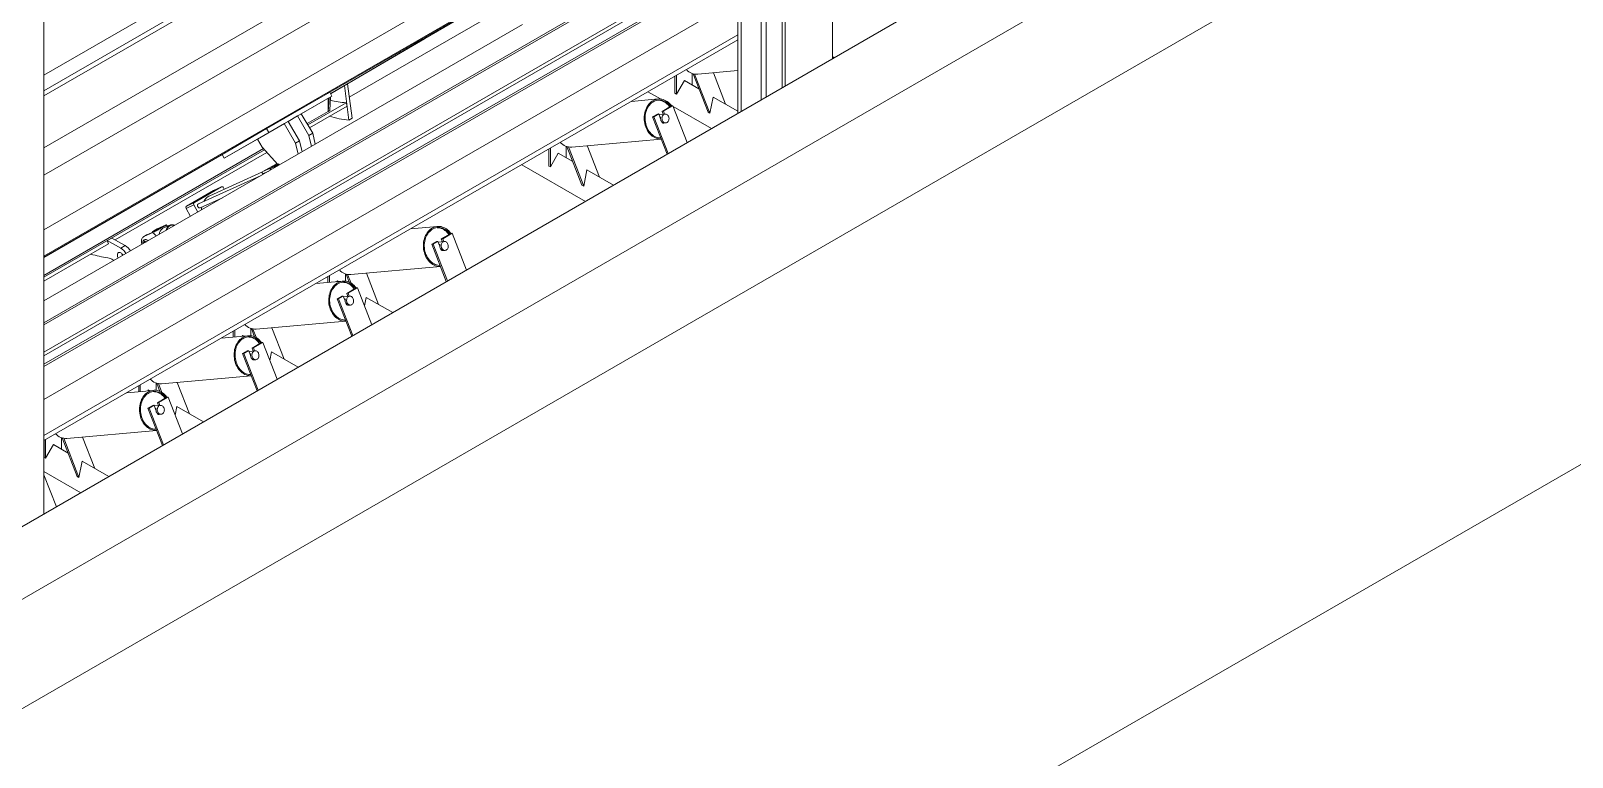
# Model space of a CAD drawing. Header units: millimetres. Extents: x 26816 to 90584, y 11074 to 56542.
# Drawn here: x 71822 to 75277, y 23793 to 25421 of the extents above; entities that cross this region are included whole.
import ezdxf

# ---------------------------------------------------------------- set-up
doc = ezdxf.new("R2010")
doc.units = ezdxf.units.MM
doc.layers.add('MAU_TÍM', color=4, linetype='Continuous', lineweight=25)
doc.layers.add('MAU_XAM', color=8, linetype='Continuous')
doc.layers.add('MAU_XANH', color=5, linetype='Continuous')

msp = doc.modelspace()

# ---------------------------------------------------------------- linework, layer by layer
at = {"layer": 'MAU_TÍM', "linetype": 'Continuous', "lineweight": 0}
for p, q in [((71850.9, 24595.2), (73406.5, 25493.3)), ((72535.5, 25272.6), (72886.8, 25475.4)), ((71850.9, 24514), (73406.5, 25412)), ((71850.9, 24502.9), (73406.5, 25400.9)), ((73618.7, 25363.4), (73622.7, 25361.1)), ((73316.8, 25324), (73406.5, 25332.1)), ((73265.5, 25281.5), (73265.5, 25319.5)), ((73269, 25279.5), (73269, 25321.5)), ((73286.7, 25310.1), (73269, 25279.5)), ((73286.7, 25310.1), (73319.2, 25291.3)), ((73304.4, 25299.9), (73304.4, 25325.7)), ((73306.1, 25325.1), (73339.6, 25238.7)), ((73309.6, 25324.3), (73343.7, 25236.4)), ((73351.8, 25327.2), (73379.1, 25256.8)), ((73228.1, 25268.5), (73167.8, 25263.1)), ((73205, 25284.5), (73232.8, 25268.5)), ((73205, 25284.5), (73232.8, 25268.5)), ((73265.5, 25281.5), (73269, 25279.5)), ((73343.7, 25236.4), (73351.2, 25272.9)), ((73351.2, 25272.9), (73406.5, 25240.9)), ((73215.5, 25228.5), (73226.1, 25234.7)), ((73215.5, 25228.5), (73218.5, 25228.8)), ((73215.5, 25228.5), (73248, 25144.8)), ((73218.5, 25228.8), (73229.1, 25234.9)), ((73218.5, 25228.8), (73250.6, 25146.3)), ((73226.1, 25234.7), (73229.1, 25234.9)), ((73229.1, 25234.9), (73233.4, 25223.9)), ((73243.4, 25234.7), (73229.7, 25233.5)), ((73231.8, 25227.9), (73233.8, 25228.1)), ((73236.7, 25240.8), (73257.9, 25253)), ((73236.7, 25240.8), (73239.7, 25241.1)), ((73239.2, 25234.3), (73236.7, 25240.8)), ((73239.7, 25241.1), (73260.9, 25253.3)), ((73242.2, 25234.6), (73239.7, 25241.1)), ((73256.8, 25254.6), (73259.3, 25253.2)), ((73256.8, 25254.6), (73259.3, 25253.2)), ((73257.9, 25253), (73260.9, 25253.3)), ((73260.9, 25253.3), (73293, 25170.7)), ((73261.5, 25251.9), (73347.5, 25202.2)), ((73261.5, 25251.9), (73347.5, 25202.2)), ((73343.7, 25236.4), (73339.6, 25238.7)), ((73235.9, 25217.4), (73236.8, 25215.2)), ((73238.8, 25215.1), (73237.3, 25215)), ((73240.6, 25214.4), (73245.2, 25214.8)), ((72982.6, 25118.2), (72982.6, 25156.2)), ((72986.2, 25116.2), (72986.2, 25158.2)), ((73021.5, 25136.6), (73021.5, 25162.4)), ((73023.3, 25161.9), (73056.8, 25075.4)), ((73026.7, 25161), (73060.9, 25073.1)), ((73034, 25160.8), (73234.8, 25178.7)), ((73068.9, 25163.9), (73096.2, 25093.5)), ((72922.1, 25121.2), (73064.7, 25039)), ((72922.1, 25121.2), (73064.7, 25039)), ((73003.8, 25146.8), (72986.2, 25116.2)), ((73003.8, 25146.8), (73036.4, 25128)), ((72982.6, 25118.2), (72986.2, 25116.2)), ((73060.9, 25073.1), (73068.3, 25109.6)), ((73068.3, 25109.6), (73127.7, 25075.3)), ((73060.9, 25073.1), (73056.8, 25075.4)), ((72733.1, 24982.7), (72672.8, 24977.3)), ((72720.5, 24942.8), (72731.1, 24948.9)), ((72723.5, 24943.1), (72734.2, 24949.2)), ((72731.1, 24948.9), (72734.2, 24949.2)), ((72734.2, 24949.2), (72738.4, 24938.2)), ((72748.5, 24949), (72734.7, 24947.7)), ((72741.7, 24955), (72762.9, 24967.3)), ((72741.7, 24955), (72744.8, 24955.3)), ((72744.2, 24948.6), (72741.7, 24955)), ((72744.8, 24955.3), (72766, 24967.6)), ((72747.3, 24948.8), (72744.8, 24955.3)), ((72762.9, 24967.3), (72766, 24967.6)), ((72766, 24967.6), (72798, 24885)), ((72720.5, 24942.8), (72723.5, 24943.1)), ((72720.5, 24942.8), (72753, 24859)), ((72723.5, 24943.1), (72755.6, 24860.5)), ((72736.9, 24942.2), (72738.8, 24942.4)), ((72741, 24931.6), (72741.8, 24929.5)), ((72743.9, 24929.4), (72742.3, 24929.2)), ((72745.6, 24928.6), (72750.2, 24929)), ((72539, 24875), (72739.8, 24893)), ((72573.9, 24878.1), (72601.3, 24807.7)), ((72521, 24860.3), (72460.7, 24854.9)), ((72521, 24860.3), (72460.7, 24854.9)), ((72487.7, 24857.3), (72487.7, 24870.4)), ((72491.2, 24857.6), (72491.2, 24872.5)), ((72508.9, 24861.1), (72507.7, 24859.1)), ((72508.9, 24861.1), (72511.7, 24859.4)), ((72526.6, 24860.2), (72526.6, 24876.7)), ((72528.3, 24876.1), (72535.4, 24857.8)), ((72529.6, 24832.6), (72550.8, 24844.8)), ((72531.8, 24875.3), (72539.4, 24855.7)), ((72532.6, 24832.9), (72553.8, 24845.1)), ((72550.8, 24844.8), (72553.8, 24845.1)), ((72553.8, 24845.1), (72585.9, 24762.5)), ((72508.4, 24820.3), (72519, 24826.5)), ((72508.4, 24820.3), (72511.4, 24820.6)), ((72508.4, 24820.3), (72540.9, 24736.6)), ((72511.4, 24820.6), (72522, 24826.7)), ((72511.4, 24820.6), (72543.4, 24738)), ((72519, 24826.5), (72522, 24826.7)), ((72522, 24826.7), (72526.3, 24815.7)), ((72536.3, 24826.5), (72522.6, 24825.3)), ((72536.3, 24826.5), (72522.6, 24825.3)), ((72524.7, 24819.7), (72526.7, 24819.9)), ((72528.8, 24809.2), (72529.7, 24807)), ((72529.6, 24832.6), (72532.6, 24832.9)), ((72532.1, 24826.1), (72529.6, 24832.6)), ((72535.1, 24826.4), (72532.6, 24832.9)), ((72569.5, 24804.8), (72573.4, 24823.8)), ((72573.4, 24823.8), (72632.7, 24789.6)), ((72531.7, 24806.9), (72530.2, 24806.8)), ((72533.5, 24806.2), (72538.1, 24806.6)), ((72533.5, 24806.2), (72538.1, 24806.6)), ((72275.5, 24734.8), (72275.5, 24748)), ((72279.1, 24735.1), (72279.1, 24750)), ((72314.4, 24737.7), (72314.4, 24754.2)), ((72316.2, 24753.7), (72323.3, 24735.3)), ((72319.6, 24752.8), (72327.2, 24733.3)), ((72326.9, 24752.5), (72527.7, 24770.5)), ((72326.9, 24752.5), (72527.7, 24770.5)), ((72361.8, 24755.7), (72389.1, 24685.3)), ((72308.8, 24737.8), (72248.6, 24732.4)), ((72308.8, 24737.8), (72248.6, 24732.4)), ((72296.7, 24738.6), (72295.6, 24736.6)), ((72296.7, 24738.6), (72299.6, 24737)), ((72317.4, 24710.1), (72338.6, 24722.4)), ((72317.4, 24710.1), (72320.5, 24710.4)), ((72319.9, 24703.7), (72317.4, 24710.1)), ((72320.5, 24710.4), (72341.7, 24722.6)), ((72323, 24703.9), (72320.5, 24710.4)), ((72338.6, 24722.4), (72341.7, 24722.6)), ((72341.7, 24722.6), (72373.7, 24640.1)), ((72296.2, 24697.9), (72306.8, 24704)), ((72296.2, 24697.9), (72299.3, 24698.1)), ((72296.2, 24697.9), (72328.7, 24614.1)), ((72299.3, 24698.1), (72309.9, 24704.3)), ((72299.3, 24698.1), (72331.3, 24615.6)), ((72306.8, 24704), (72309.9, 24704.3)), ((72309.9, 24704.3), (72314.2, 24693.3)), ((72324.2, 24704), (72310.5, 24702.8)), ((72324.2, 24704), (72310.5, 24702.8)), ((72312.6, 24697.3), (72314.5, 24697.4)), ((72316.7, 24686.7), (72317.5, 24684.6)), ((72319.6, 24684.4), (72318.1, 24684.3)), ((72321.4, 24683.7), (72326, 24684.1)), ((72321.4, 24683.7), (72326, 24684.1)), ((72357.3, 24682.3), (72361.2, 24701.4)), ((72361.2, 24701.4), (72420.6, 24667.1)), ((72114.8, 24630.1), (72315.6, 24648)), ((72114.8, 24630.1), (72315.6, 24648)), ((72096.7, 24615.3), (72036.4, 24609.9)), ((72063.4, 24612.4), (72063.4, 24625.5)), ((72066.9, 24612.7), (72066.9, 24627.6)), ((72084.6, 24616.2), (72083.5, 24614.2)), ((72084.6, 24616.2), (72087.5, 24614.5)), ((72102.3, 24615.3), (72102.3, 24631.8)), ((72104, 24631.2), (72111.1, 24612.9)), ((72107.5, 24630.4), (72115.1, 24610.8)), ((72149.7, 24633.2), (72177, 24562.8)), ((72084.1, 24575.4), (72094.7, 24581.5)), ((72084.1, 24575.4), (72087.1, 24575.7)), ((72084.1, 24575.4), (72116.6, 24491.6)), ((72087.1, 24575.7), (72097.8, 24581.8)), ((72087.1, 24575.7), (72119.2, 24493.1)), ((72094.7, 24581.5), (72097.8, 24581.8)), ((72097.8, 24581.8), (72102, 24570.8)), ((72112.1, 24581.6), (72098.3, 24580.3)), ((72100.5, 24574.8), (72102.4, 24575)), ((72105.3, 24587.7), (72126.5, 24599.9)), ((72105.3, 24587.7), (72108.4, 24587.9)), ((72107.8, 24581.2), (72105.3, 24587.7)), ((72108.4, 24587.9), (72129.6, 24600.2)), ((72110.9, 24581.5), (72108.4, 24587.9)), ((72126.5, 24599.9), (72129.6, 24600.2)), ((72129.6, 24600.2), (72161.6, 24517.6)), ((72145.2, 24559.9), (72149.1, 24578.9)), ((72149.1, 24578.9), (72208.4, 24544.7)), ((72104.6, 24564.2), (72105.4, 24562.1)), ((72107.5, 24562), (72105.9, 24561.8)), ((72109.3, 24561.2), (72113.8, 24561.7)), ((71851.3, 24465.1), (71851.3, 24503.1)), ((71854.8, 24463.1), (71854.8, 24505.1)), ((71890.2, 24483.5), (71890.2, 24509.3)), ((71891.9, 24508.7), (71925.4, 24422.3)), ((71895.4, 24507.9), (71929.5, 24419.9)), ((71902.6, 24507.6), (72103.4, 24525.6)), ((71937.5, 24510.7), (71964.9, 24440.4)), ((71851.3, 24465.1), (71854.8, 24463.1)), ((71872.5, 24493.7), (71854.8, 24463.1)), ((71872.5, 24493.7), (71905, 24474.9)), ((71850.9, 24433.4), (71933.3, 24385.8)), ((71850.9, 24433.4), (71933.3, 24385.8)), ((71929.5, 24419.9), (71937, 24456.5)), ((71937, 24456.5), (71996.3, 24422.2)), ((71850.9, 24426.1), (71878.8, 24354.3)), ((71929.5, 24419.9), (71925.4, 24422.3))]:
    msp.add_line(p, q, dxfattribs=at)
at = {"layer": 'MAU_TÍM', "linetype": 'Continuous', "lineweight": 0, "flags": 128}
for points in [[(73258, 25253), (73255.8, 25255.8), (73253.4, 25258.4), (73250.8, 25260.8), (73248, 25262.9), (73245.2, 25264.7), (73242.2, 25266.1), (73239.1, 25267.3), (73236, 25268), (73232.9, 25268.5), (73229.8, 25268.6), (73226.6, 25268.3), (73223.5, 25267.7), (73220.5, 25266.7), (73217.6, 25265.4), (73214.8, 25263.8), (73212.1, 25261.9), (73209.6, 25259.6), (73207.2, 25257.1), (73205.1, 25254.3), (73203.1, 25251.3), (73201.4, 25248.1), (73199.9, 25244.6), (73198.7, 25241), (73197.8, 25237.3), (73197.1, 25233.5), (73196.6, 25229.6), (73196.5, 25225.6), (73196.6, 25221.6), (73197.1, 25217.7), (73197.7, 25213.7), (73198.7, 25209.9), (73199.9, 25206.2), (73201.4, 25202.6), (73203.1, 25199.2), (73205, 25195.9), (73207.2, 25192.9), (73209.5, 25190.1), (73212, 25187.6), (73214.7, 25185.4), (73217.5, 25183.5), (73220.5, 25181.8), (73223.5, 25180.5), (73226.6, 25179.6), (73229.7, 25179), (73232.8, 25178.7), (73234.8, 25178.7)], [(73256.1, 25252), (73255.4, 25253), (73253.1, 25255.6), (73250.6, 25258), (73248, 25260.1), (73245.2, 25262), (73242.3, 25263.5), (73239.4, 25264.6), (73236.4, 25265.5), (73233.3, 25265.9), (73230.3, 25266.1), (73227.2, 25265.9), (73224.2, 25265.3), (73221.3, 25264.4), (73218.4, 25263.1), (73215.7, 25261.5), (73213.1, 25259.6), (73210.7, 25257.5), (73208.4, 25255), (73206.3, 25252.3), (73204.5, 25249.3), (73202.8, 25246.1), (73201.5, 25242.7), (73200.3, 25239.2), (73199.5, 25235.6), (73198.9, 25231.8), (73198.5, 25228), (73198.5, 25224.1), (73198.7, 25220.3), (73199.2, 25216.4), (73200, 25212.7), (73201.1, 25209), (73202.4, 25205.4), (73203.9, 25202), (73205.7, 25198.8), (73207.7, 25195.8), (73209.9, 25193), (73212.3, 25190.4), (73214.9, 25188.2), (73217.6, 25186.2), (73220.4, 25184.5), (73223.3, 25183.2), (73226.3, 25182.2), (73229.3, 25181.5), (73232.4, 25181.2), (73233.8, 25181.2)], [(73253.7, 25250.6), (73252.2, 25252.6), (73250, 25255.3), (73247.5, 25257.7), (73244.9, 25259.8), (73242.1, 25261.6), (73239.3, 25263.1), (73236.3, 25264.3), (73233.3, 25265.1), (73230.3, 25265.6), (73227.4, 25265.7)], [(73238.8, 25215.1), (73237.4, 25216), (73236.1, 25217.2), (73235, 25218.7), (73234.2, 25220.4), (73233.6, 25222.3), (73233.4, 25224.2), (73233.4, 25226.2), (73233.8, 25228.1)], [(73247.9, 25215.6), (73249.1, 25216.6), (73250.2, 25217.8), (73251.1, 25219.3), (73251.8, 25221), (73252.1, 25222.8), (73252.2, 25224.7), (73252, 25226.6), (73251.6, 25228.4), (73250.8, 25230.1), (73249.9, 25231.6), (73248.7, 25232.8), (73247.4, 25233.8), (73245.9, 25234.4), (73244.4, 25234.7), (73242.9, 25234.6), (73241.5, 25234.2), (73240.1, 25233.4), (73238.9, 25232.3), (73237.9, 25231), (73237.2, 25229.4), (73236.7, 25227.6), (73236.4, 25225.8), (73236.5, 25223.9), (73236.8, 25222), (73237.4, 25220.2), (73238.3, 25218.6), (73239.4, 25217.2), (73240.6, 25216.1), (73242, 25215.3), (73243.5, 25214.9), (73245, 25214.8), (73246.5, 25215), (73247.9, 25215.6)], [(72763, 24967.3), (72760.9, 24970), (72758.4, 24972.7), (72755.8, 24975.1), (72753.1, 24977.2), (72750.2, 24978.9), (72747.2, 24980.4), (72744.2, 24981.5), (72741.1, 24982.3), (72737.9, 24982.7), (72734.8, 24982.8), (72731.6, 24982.6), (72728.6, 24981.9), (72725.5, 24981), (72722.6, 24979.7), (72719.8, 24978.1), (72717.1, 24976.1), (72714.6, 24973.9), (72712.3, 24971.4), (72710.1, 24968.6), (72708.2, 24965.6), (72706.4, 24962.3), (72705, 24958.9), (72703.7, 24955.3), (72702.8, 24951.6), (72702.1, 24947.7), (72701.7, 24943.8), (72701.5, 24939.9), (72701.7, 24935.9), (72702.1, 24931.9), (72702.8, 24928), (72703.7, 24924.2), (72704.9, 24920.4), (72706.4, 24916.9), (72708.1, 24913.4), (72710.1, 24910.2), (72712.2, 24907.2), (72714.5, 24904.4), (72717.1, 24901.9), (72719.7, 24899.6), (72722.6, 24897.7), (72725.5, 24896.1), (72728.5, 24894.8), (72731.6, 24893.8), (72734.7, 24893.2), (72737.9, 24893), (72739.8, 24893)], [(72761.1, 24966.3), (72760.4, 24967.2), (72758.1, 24969.9), (72755.6, 24972.3), (72753, 24974.4), (72750.2, 24976.2), (72747.4, 24977.7), (72744.4, 24978.9), (72741.4, 24979.7), (72738.4, 24980.2), (72735.3, 24980.3), (72732.3, 24980.1), (72729.2, 24979.5), (72726.3, 24978.6), (72723.5, 24977.4), (72720.7, 24975.8), (72718.1, 24973.9), (72715.7, 24971.7), (72713.4, 24969.2), (72711.3, 24966.5), (72709.5, 24963.5), (72707.9, 24960.4), (72706.5, 24957), (72705.4, 24953.5), (72704.5, 24949.8), (72703.9, 24946.1), (72703.6, 24942.2), (72703.5, 24938.4), (72703.8, 24934.5), (72704.3, 24930.7), (72705, 24926.9), (72706.1, 24923.2), (72707.4, 24919.7), (72709, 24916.3), (72710.7, 24913), (72712.7, 24910), (72714.9, 24907.2), (72717.3, 24904.7), (72719.9, 24902.4), (72722.6, 24900.4), (72725.4, 24898.8), (72728.3, 24897.5), (72731.3, 24896.5), (72734.3, 24895.8), (72737.4, 24895.5), (72738.8, 24895.5)], [(72758.7, 24964.9), (72757.3, 24966.9), (72755, 24969.5), (72752.5, 24971.9), (72749.9, 24974), (72747.1, 24975.9), (72744.3, 24977.4), (72741.3, 24978.5), (72738.3, 24979.3), (72735.3, 24979.8), (72732.4, 24980)], [(72752.9, 24929.9), (72754.2, 24930.8), (72755.3, 24932.1), (72756.1, 24933.5), (72756.8, 24935.2), (72757.2, 24937), (72757.3, 24938.9), (72757.1, 24940.8), (72756.6, 24942.6), (72755.8, 24944.3), (72754.9, 24945.8), (72753.7, 24947.1), (72752.4, 24948), (72750.9, 24948.7), (72749.4, 24949), (72748, 24948.9), (72746.5, 24948.5), (72745.2, 24947.7), (72744, 24946.6), (72743, 24945.2), (72742.2, 24943.6), (72741.7, 24941.9), (72741.5, 24940), (72741.5, 24938.1), (72741.8, 24936.3), (72742.5, 24934.5), (72743.3, 24932.9), (72744.4, 24931.5), (72745.6, 24930.4), (72747, 24929.6), (72748.5, 24929.1), (72750, 24929), (72751.5, 24929.3), (72752.9, 24929.9)], [(72743.9, 24929.4), (72742.4, 24930.2), (72741.1, 24931.4), (72740.1, 24932.9), (72739.2, 24934.6), (72738.7, 24936.5), (72738.4, 24938.5), (72738.5, 24940.5), (72738.8, 24942.4)], [(72550.9, 24844.8), (72548.7, 24847.6), (72546.3, 24850.2), (72543.7, 24852.6), (72540.9, 24854.7), (72538.1, 24856.5), (72535.1, 24857.9), (72532, 24859.1), (72528.9, 24859.8), (72525.8, 24860.3), (72522.6, 24860.4), (72519.5, 24860.1), (72516.4, 24859.5), (72513.4, 24858.5), (72510.5, 24857.2), (72507.7, 24855.6), (72505, 24853.7), (72502.5, 24851.4), (72500.1, 24848.9), (72498, 24846.1), (72496, 24843.1), (72494.3, 24839.9), (72492.8, 24836.4), (72491.6, 24832.8), (72490.7, 24829.1), (72490, 24825.3), (72489.5, 24821.3), (72489.4, 24817.4), (72489.5, 24813.4), (72489.9, 24809.5), (72490.6, 24805.5), (72491.6, 24801.7), (72492.8, 24798), (72494.3, 24794.4), (72496, 24791), (72497.9, 24787.7), (72500.1, 24784.7), (72502.4, 24781.9), (72504.9, 24779.4), (72507.6, 24777.2), (72510.4, 24775.3), (72513.3, 24773.6), (72516.4, 24772.3), (72519.4, 24771.4), (72522.6, 24770.8), (72525.7, 24770.5), (72527.7, 24770.5)], [(72550.9, 24844.8), (72548.7, 24847.6), (72546.3, 24850.2), (72543.7, 24852.6), (72540.9, 24854.7), (72538.1, 24856.5), (72535.1, 24857.9), (72532, 24859.1), (72528.9, 24859.8), (72525.8, 24860.3), (72522.6, 24860.4), (72519.5, 24860.1), (72516.4, 24859.5), (72513.4, 24858.5), (72510.5, 24857.2), (72507.7, 24855.6), (72505, 24853.7), (72502.5, 24851.4), (72500.1, 24848.9), (72498, 24846.1), (72496, 24843.1), (72494.3, 24839.9), (72492.8, 24836.4), (72491.6, 24832.8), (72490.7, 24829.1), (72490, 24825.3), (72489.5, 24821.3), (72489.4, 24817.4), (72489.5, 24813.4), (72489.9, 24809.5), (72490.6, 24805.5), (72491.6, 24801.7), (72492.8, 24798), (72494.3, 24794.4), (72496, 24791), (72497.9, 24787.7), (72500.1, 24784.7), (72502.4, 24781.9), (72504.9, 24779.4), (72507.6, 24777.2), (72510.4, 24775.3), (72513.3, 24773.6), (72516.4, 24772.3), (72519.4, 24771.4), (72522.6, 24770.8), (72525.7, 24770.5), (72527.7, 24770.5)], [(72549, 24843.8), (72548.3, 24844.8), (72546, 24847.4), (72543.5, 24849.8), (72540.9, 24851.9), (72538.1, 24853.8), (72535.2, 24855.3), (72532.3, 24856.4), (72529.3, 24857.3), (72526.2, 24857.7), (72523.2, 24857.9), (72520.1, 24857.7), (72517.1, 24857.1), (72514.2, 24856.2), (72511.3, 24854.9), (72508.6, 24853.3), (72506, 24851.4), (72503.5, 24849.3), (72501.3, 24846.8), (72499.2, 24844), (72497.4, 24841.1), (72495.7, 24837.9), (72494.3, 24834.5), (72493.2, 24831), (72492.4, 24827.4), (72491.8, 24823.6), (72491.4, 24819.8), (72491.4, 24815.9), (72491.6, 24812.1), (72492.1, 24808.2), (72492.9, 24804.5), (72494, 24800.8), (72495.3, 24797.2), (72496.8, 24793.8), (72498.6, 24790.6), (72500.6, 24787.5), (72502.8, 24784.8), (72505.2, 24782.2), (72507.8, 24780), (72510.4, 24778), (72513.3, 24776.3), (72516.2, 24775), (72519.2, 24774), (72522.2, 24773.3), (72525.3, 24773), (72526.7, 24773)], [(72549, 24843.8), (72548.3, 24844.8), (72546, 24847.4), (72543.5, 24849.8), (72540.9, 24851.9), (72538.1, 24853.8), (72535.2, 24855.3), (72532.3, 24856.4), (72529.3, 24857.3), (72526.2, 24857.7), (72523.2, 24857.9), (72520.1, 24857.7), (72517.1, 24857.1), (72514.2, 24856.2), (72511.3, 24854.9), (72508.6, 24853.3), (72506, 24851.4), (72503.5, 24849.3), (72501.3, 24846.8), (72499.2, 24844), (72497.4, 24841.1), (72495.7, 24837.9), (72494.3, 24834.5), (72493.2, 24831), (72492.4, 24827.4), (72491.8, 24823.6), (72491.4, 24819.8), (72491.4, 24815.9), (72491.6, 24812.1), (72492.1, 24808.2), (72492.9, 24804.5), (72494, 24800.8), (72495.3, 24797.2), (72496.8, 24793.8), (72498.6, 24790.6), (72500.6, 24787.5), (72502.8, 24784.8), (72505.2, 24782.2), (72507.8, 24780), (72510.4, 24778), (72513.3, 24776.3), (72516.2, 24775), (72519.2, 24774), (72522.2, 24773.3), (72525.3, 24773), (72526.7, 24773)], [(72546.6, 24842.4), (72545.1, 24844.4), (72542.8, 24847.1), (72540.4, 24849.5), (72537.8, 24851.6), (72535, 24853.4), (72532.1, 24854.9), (72529.2, 24856.1), (72526.2, 24856.9), (72523.2, 24857.4), (72520.3, 24857.5)], [(72546.6, 24842.4), (72545.1, 24844.4), (72542.8, 24847.1), (72540.4, 24849.5), (72537.8, 24851.6), (72535, 24853.4), (72532.1, 24854.9), (72529.2, 24856.1), (72526.2, 24856.9), (72523.2, 24857.4), (72520.3, 24857.5)], [(72531.7, 24806.9), (72530.3, 24807.8), (72529, 24809), (72527.9, 24810.5), (72527.1, 24812.2), (72526.5, 24814.1), (72526.3, 24816), (72526.3, 24818), (72526.7, 24819.9)], [(72531.7, 24806.9), (72530.3, 24807.8), (72529, 24809), (72527.9, 24810.5), (72527.1, 24812.2), (72526.5, 24814.1), (72526.3, 24816), (72526.3, 24818), (72526.7, 24819.9)], [(72540.8, 24807.4), (72542, 24808.4), (72543.1, 24809.6), (72544, 24811.1), (72544.7, 24812.8), (72545, 24814.6), (72545.1, 24816.5), (72544.9, 24818.4), (72544.4, 24820.2), (72543.7, 24821.9), (72542.7, 24823.4), (72541.6, 24824.6), (72540.2, 24825.6), (72538.8, 24826.2), (72537.3, 24826.5), (72535.8, 24826.4), (72534.4, 24826), (72533, 24825.2), (72531.8, 24824.1), (72530.8, 24822.8), (72530.1, 24821.2), (72529.6, 24819.4), (72529.3, 24817.6), (72529.4, 24815.7), (72529.7, 24813.8), (72530.3, 24812), (72531.2, 24810.4), (72532.3, 24809), (72533.5, 24807.9), (72534.9, 24807.1), (72536.4, 24806.7), (72537.9, 24806.6), (72539.4, 24806.8), (72540.8, 24807.4)], [(72540.8, 24807.4), (72542, 24808.4), (72543.1, 24809.6), (72544, 24811.1), (72544.7, 24812.8), (72545, 24814.6), (72545.1, 24816.5), (72544.9, 24818.4), (72544.4, 24820.2), (72543.7, 24821.9), (72542.7, 24823.4), (72541.6, 24824.6), (72540.2, 24825.6), (72538.8, 24826.2), (72537.3, 24826.5), (72535.8, 24826.4), (72534.4, 24826), (72533, 24825.2), (72531.8, 24824.1), (72530.8, 24822.8), (72530.1, 24821.2), (72529.6, 24819.4), (72529.3, 24817.6), (72529.4, 24815.7), (72529.7, 24813.8), (72530.3, 24812), (72531.2, 24810.4), (72532.3, 24809), (72533.5, 24807.9), (72534.9, 24807.1), (72536.4, 24806.7), (72537.9, 24806.6), (72539.4, 24806.8), (72540.8, 24807.4)], [(72338.7, 24722.4), (72336.6, 24725.1), (72334.2, 24727.8), (72331.6, 24730.1), (72328.8, 24732.2), (72325.9, 24734), (72323, 24735.5), (72319.9, 24736.6), (72316.8, 24737.4), (72313.7, 24737.8), (72310.5, 24737.9), (72307.4, 24737.6), (72304.3, 24737), (72301.3, 24736.1), (72298.4, 24734.8), (72295.5, 24733.1), (72292.9, 24731.2), (72290.3, 24729), (72288, 24726.4), (72285.8, 24723.7), (72283.9, 24720.6), (72282.2, 24717.4), (72280.7, 24714), (72279.5, 24710.4), (72278.5, 24706.6), (72277.8, 24702.8), (72277.4, 24698.9), (72277.3, 24694.9), (72277.4, 24691), (72277.8, 24687), (72278.5, 24683.1), (72279.5, 24679.2), (72280.7, 24675.5), (72282.1, 24671.9), (72283.9, 24668.5), (72285.8, 24665.3), (72287.9, 24662.3), (72290.3, 24659.5), (72292.8, 24657), (72295.5, 24654.7), (72298.3, 24652.8), (72301.2, 24651.2), (72304.2, 24649.9), (72307.3, 24648.9), (72310.4, 24648.3), (72313.6, 24648.1), (72315.5, 24648.1)], [(72338.7, 24722.4), (72336.6, 24725.1), (72334.2, 24727.8), (72331.6, 24730.1), (72328.8, 24732.2), (72325.9, 24734), (72323, 24735.5), (72319.9, 24736.6), (72316.8, 24737.4), (72313.7, 24737.8), (72310.5, 24737.9), (72307.4, 24737.6), (72304.3, 24737), (72301.3, 24736.1), (72298.4, 24734.8), (72295.5, 24733.1), (72292.9, 24731.2), (72290.3, 24729), (72288, 24726.4), (72285.8, 24723.7), (72283.9, 24720.6), (72282.2, 24717.4), (72280.7, 24714), (72279.5, 24710.4), (72278.5, 24706.6), (72277.8, 24702.8), (72277.4, 24698.9), (72277.3, 24694.9), (72277.4, 24691), (72277.8, 24687), (72278.5, 24683.1), (72279.5, 24679.2), (72280.7, 24675.5), (72282.1, 24671.9), (72283.9, 24668.5), (72285.8, 24665.3), (72287.9, 24662.3), (72290.3, 24659.5), (72292.8, 24657), (72295.5, 24654.7), (72298.3, 24652.8), (72301.2, 24651.2), (72304.2, 24649.9), (72307.3, 24648.9), (72310.4, 24648.3), (72313.6, 24648.1), (72315.5, 24648.1)], [(72336.9, 24721.3), (72336.1, 24722.3), (72333.8, 24725), (72331.4, 24727.4), (72328.7, 24729.5), (72326, 24731.3), (72323.1, 24732.8), (72320.1, 24734), (72317.1, 24734.8), (72314.1, 24735.3), (72311, 24735.4), (72308, 24735.2), (72305, 24734.6), (72302, 24733.7), (72299.2, 24732.5), (72296.5, 24730.9), (72293.9, 24729), (72291.4, 24726.8), (72289.2, 24724.3), (72287.1, 24721.6), (72285.2, 24718.6), (72283.6, 24715.4), (72282.2, 24712.1), (72281.1, 24708.5), (72280.2, 24704.9), (72279.6, 24701.1), (72279.3, 24697.3), (72279.3, 24693.5), (72279.5, 24689.6), (72280, 24685.8), (72280.8, 24682), (72281.8, 24678.3), (72283.1, 24674.8), (72284.7, 24671.3), (72286.5, 24668.1), (72288.5, 24665.1), (72290.7, 24662.3), (72293.1, 24659.8), (72295.6, 24657.5), (72298.3, 24655.5), (72301.1, 24653.9), (72304, 24652.5), (72307, 24651.5), (72310.1, 24650.9), (72313.1, 24650.6), (72314.6, 24650.5)], [(72336.9, 24721.3), (72336.1, 24722.3), (72333.8, 24725), (72331.4, 24727.4), (72328.7, 24729.5), (72326, 24731.3), (72323.1, 24732.8), (72320.1, 24734), (72317.1, 24734.8), (72314.1, 24735.3), (72311, 24735.4), (72308, 24735.2), (72305, 24734.6), (72302, 24733.7), (72299.2, 24732.5), (72296.5, 24730.9), (72293.9, 24729), (72291.4, 24726.8), (72289.2, 24724.3), (72287.1, 24721.6), (72285.2, 24718.6), (72283.6, 24715.4), (72282.2, 24712.1), (72281.1, 24708.5), (72280.2, 24704.9), (72279.6, 24701.1), (72279.3, 24697.3), (72279.3, 24693.5), (72279.5, 24689.6), (72280, 24685.8), (72280.8, 24682), (72281.8, 24678.3), (72283.1, 24674.8), (72284.7, 24671.3), (72286.5, 24668.1), (72288.5, 24665.1), (72290.7, 24662.3), (72293.1, 24659.8), (72295.6, 24657.5), (72298.3, 24655.5), (72301.1, 24653.9), (72304, 24652.5), (72307, 24651.5), (72310.1, 24650.9), (72313.1, 24650.6), (72314.6, 24650.5)], [(72334.5, 24720), (72333, 24722), (72330.7, 24724.6), (72328.2, 24727), (72325.6, 24729.1), (72322.9, 24730.9), (72320, 24732.4), (72317.1, 24733.6), (72314.1, 24734.4), (72311, 24734.9), (72308.2, 24735)], [(72334.5, 24720), (72333, 24722), (72330.7, 24724.6), (72328.2, 24727), (72325.6, 24729.1), (72322.9, 24730.9), (72320, 24732.4), (72317.1, 24733.6), (72314.1, 24734.4), (72311, 24734.9), (72308.2, 24735)], [(72319.6, 24684.4), (72318.2, 24685.3), (72316.9, 24686.5), (72315.8, 24688), (72315, 24689.7), (72314.4, 24691.6), (72314.1, 24693.6), (72314.2, 24695.5), (72314.5, 24697.4)], [(72319.6, 24684.4), (72318.2, 24685.3), (72316.9, 24686.5), (72315.8, 24688), (72315, 24689.7), (72314.4, 24691.6), (72314.1, 24693.6), (72314.2, 24695.5), (72314.5, 24697.4)], [(72328.6, 24685), (72329.9, 24685.9), (72331, 24687.1), (72331.9, 24688.6), (72332.5, 24690.3), (72332.9, 24692.1), (72333, 24694), (72332.8, 24695.9), (72332.3, 24697.7), (72331.6, 24699.4), (72330.6, 24700.9), (72329.4, 24702.2), (72328.1, 24703.1), (72326.7, 24703.8), (72325.2, 24704), (72323.7, 24704), (72322.2, 24703.5), (72320.9, 24702.8), (72319.7, 24701.7), (72318.7, 24700.3), (72317.9, 24698.7), (72317.4, 24697), (72317.2, 24695.1), (72317.2, 24693.2), (72317.6, 24691.3), (72318.2, 24689.6), (72319, 24688), (72320.1, 24686.6), (72321.4, 24685.5), (72322.8, 24684.7), (72324.2, 24684.2), (72325.7, 24684.1), (72327.2, 24684.4), (72328.6, 24685)], [(72328.6, 24685), (72329.9, 24685.9), (72331, 24687.1), (72331.9, 24688.6), (72332.5, 24690.3), (72332.9, 24692.1), (72333, 24694), (72332.8, 24695.9), (72332.3, 24697.7), (72331.6, 24699.4), (72330.6, 24700.9), (72329.4, 24702.2), (72328.1, 24703.1), (72326.7, 24703.8), (72325.2, 24704), (72323.7, 24704), (72322.2, 24703.5), (72320.9, 24702.8), (72319.7, 24701.7), (72318.7, 24700.3), (72317.9, 24698.7), (72317.4, 24697), (72317.2, 24695.1), (72317.2, 24693.2), (72317.6, 24691.3), (72318.2, 24689.6), (72319, 24688), (72320.1, 24686.6), (72321.4, 24685.5), (72322.8, 24684.7), (72324.2, 24684.2), (72325.7, 24684.1), (72327.2, 24684.4), (72328.6, 24685)], [(72126.6, 24599.9), (72124.5, 24602.7), (72122, 24605.3), (72119.4, 24607.7), (72116.7, 24609.8), (72113.8, 24611.6), (72110.8, 24613), (72107.8, 24614.1), (72104.7, 24614.9), (72101.5, 24615.4), (72098.4, 24615.4), (72095.3, 24615.2), (72092.2, 24614.6), (72089.1, 24613.6), (72086.2, 24612.3), (72083.4, 24610.7), (72080.7, 24608.7), (72078.2, 24606.5), (72075.9, 24604), (72073.7, 24601.2), (72071.8, 24598.2), (72070, 24594.9), (72068.6, 24591.5), (72067.3, 24587.9), (72066.4, 24584.2), (72065.7, 24580.3), (72065.3, 24576.4), (72065.1, 24572.5), (72065.3, 24568.5), (72065.7, 24564.5), (72066.4, 24560.6), (72067.3, 24556.8), (72068.5, 24553.1), (72070, 24549.5), (72071.7, 24546), (72073.7, 24542.8), (72075.8, 24539.8), (72078.1, 24537), (72080.7, 24534.5), (72083.3, 24532.3), (72086.2, 24530.3), (72089.1, 24528.7), (72092.1, 24527.4), (72095.2, 24526.5), (72098.3, 24525.9), (72101.5, 24525.6), (72103.4, 24525.6)], [(72124.7, 24598.9), (72124, 24599.8), (72121.7, 24602.5), (72119.2, 24604.9), (72116.6, 24607), (72113.8, 24608.8), (72111, 24610.3), (72108, 24611.5), (72105, 24612.3), (72102, 24612.8), (72098.9, 24612.9), (72095.9, 24612.7), (72092.9, 24612.2), (72089.9, 24611.2), (72087.1, 24610), (72084.3, 24608.4), (72081.7, 24606.5), (72079.3, 24604.3), (72077, 24601.9), (72075, 24599.1), (72073.1, 24596.2), (72071.5, 24593), (72070.1, 24589.6), (72069, 24586.1), (72068.1, 24582.4), (72067.5, 24578.7), (72067.2, 24574.9), (72067.1, 24571), (72067.4, 24567.1), (72067.9, 24563.3), (72068.7, 24559.5), (72069.7, 24555.9), (72071, 24552.3), (72072.6, 24548.9), (72074.3, 24545.7), (72076.3, 24542.6), (72078.5, 24539.8), (72080.9, 24537.3), (72083.5, 24535), (72086.2, 24533.1), (72089, 24531.4), (72091.9, 24530.1), (72094.9, 24529.1), (72097.9, 24528.4), (72101, 24528.1), (72102.4, 24528.1)], [(72122.4, 24597.5), (72120.9, 24599.5), (72118.6, 24602.2), (72116.1, 24604.5), (72113.5, 24606.7), (72110.7, 24608.5), (72107.9, 24610), (72104.9, 24611.1), (72101.9, 24612), (72098.9, 24612.4), (72096, 24612.6)], [(72107.5, 24562), (72106, 24562.8), (72104.7, 24564), (72103.7, 24565.5), (72102.8, 24567.3), (72102.3, 24569.1), (72102, 24571.1), (72102.1, 24573.1), (72102.4, 24575)], [(72116.5, 24562.5), (72117.8, 24563.4), (72118.9, 24564.7), (72119.8, 24566.2), (72120.4, 24567.8), (72120.8, 24569.7), (72120.9, 24571.5), (72120.7, 24573.4), (72120.2, 24575.3), (72119.5, 24576.9), (72118.5, 24578.4), (72117.3, 24579.7), (72116, 24580.7), (72114.5, 24581.3), (72113.1, 24581.6), (72111.6, 24581.5), (72110.1, 24581.1), (72108.8, 24580.3), (72107.6, 24579.2), (72106.6, 24577.8), (72105.8, 24576.3), (72105.3, 24574.5), (72105.1, 24572.6), (72105.1, 24570.7), (72105.5, 24568.9), (72106.1, 24567.1), (72106.9, 24565.5), (72108, 24564.1), (72109.2, 24563), (72110.6, 24562.2), (72112.1, 24561.7), (72113.6, 24561.6), (72115.1, 24561.9), (72116.5, 24562.5)]]:
    msp.add_lwpolyline(points, dxfattribs=at)
at = {"layer": 'MAU_TÍM', "linetype": 'Continuous', "lineweight": 0}
for centre, radius, start, end in [((73314.8, 25356), 32, 222.5406, 273.6223), ((73240.1, 25220.9), 6.59, 239.8211, 274.7066), ((73032, 25192.7), 32, 222.5374, 273.6221), ((72745.1, 24935.2), 6.59, 239.8211, 274.7066), ((72537, 24906.9), 32, 222.5317, 273.6219), ((72533, 24812.7), 6.59, 239.8211, 274.7066), ((72324.9, 24784.5), 32, 222.5292, 273.6218), ((72320.8, 24690.3), 6.59, 239.8211, 274.7066), ((72112.7, 24662), 32, 222.5268, 273.6217), ((72108.7, 24567.8), 6.59, 239.8211, 274.7066), ((71900.6, 24539.6), 32, 222.5243, 273.6216)]:
    msp.add_arc(centre, radius, start, end, dxfattribs=at)
at = {"layer": 'MAU_XAM', "linetype": 'Continuous', "lineweight": 0}
for p, q in [((78692.2, 28287.6), (69146.2, 22776.9)), ((78833.6, 28206), (69287.6, 22695.2)), ((78833.6, 27961), (69287.6, 22450.3)), ((80327.4, 27353.8), (70339.5, 21587.9))]:
    msp.add_line(p, q, dxfattribs=at)
at = {"layer": 'MAU_XANH', "linetype": 'Continuous', "lineweight": 0}
for p, q in [((73618.7, 25358.8), (73618.7, 26665.2)), ((73505.5, 25293.5), (73505.5, 26599.9)), ((73512.6, 25297.5), (73512.6, 26603.9)), ((73159.8, 26077.7), (71850.9, 25322.1)), ((73230.5, 26071.9), (71850.9, 25275.5)), ((73190.2, 26060.1), (71850.9, 25287)), ((73340.1, 25957.2), (71850.9, 25097.5)), ((73234, 25957.2), (71850.9, 25158.8)), ((73340.1, 25834.7), (71850.9, 24975.1)), ((71850.9, 24766.9), (73505.5, 25722.1)), ((71850.9, 24762), (73505.5, 25717.2)), ((71850.9, 24700.7), (73490.3, 25647.1)), ((71850.9, 24338.3), (71850.9, 25644.7)), ((71850.9, 24692.6), (73493.9, 25641)), ((71850.9, 24673.8), (73505.5, 25629)), ((71850.9, 24668.9), (73505.5, 25624.1)), ((73413.6, 25240.4), (73413.6, 25571)), ((73458.5, 25266.3), (73458.5, 25596.9)), ((73469.8, 25272.8), (73469.8, 25603.5)), ((73406.5, 25236.3), (73406.5, 25566.9)), ((72862.6, 25500.2), (72488, 25284)), ((72864.6, 25499), (72486.6, 25280.8)), ((72864.6, 25499), (72700.1, 25404)), ((72704.9, 25404.3), (72866.2, 25498.1)), ((72705.3, 25404.5), (72866.2, 25498.1)), ((71850.9, 24815.8), (72923.6, 25435.1)), ((72700.1, 25404), (72491.6, 25283.6)), ((72493.5, 25280.3), (72700.5, 25401.7)), ((72494.3, 25280.7), (72704, 25403.7)), ((72700.5, 25401.7), (72698.3, 25402.9)), ((72704.9, 25404.3), (72702.8, 25405.5)), ((72534.8, 25221.1), (72524.4, 25298.4)), ((72541.9, 25225.2), (72531.5, 25302.5)), ((72488, 25284), (71850.9, 24916.2)), ((72486.6, 25280.8), (71850.9, 24913.8)), ((72350.2, 25202), (72491.6, 25283.7)), ((72355.2, 25193.4), (72496.6, 25275)), ((72496.6, 25275), (72427.9, 25235.4)), ((72442.4, 25210.4), (72528.2, 25260)), ((72488, 25240.7), (72490.2, 25271.3)), ((72488, 25270), (72488, 25240.7)), ((72491.5, 25242.7), (72493.7, 25273.4)), ((72496.6, 25275), (72491.6, 25283.7)), ((72494.3, 25280.7), (72493.5, 25280.3)), ((72494.2, 25279.2), (72494.3, 25280.7)), ((72528.2, 25260), (72530.6, 25252.7)), ((72398.2, 25218.2), (72419.6, 25230.5)), ((72444.9, 25186.7), (72419.5, 25230.5)), ((72419.6, 25230.5), (72428, 25235.4)), ((72428, 25235.4), (72427.9, 25235.4)), ((72453.4, 25191.6), (72427.9, 25235.4)), ((72488, 25240.7), (72440.7, 25213.4)), ((72446.2, 25203.9), (72530.6, 25252.7)), ((72487.3, 25240.3), (72491.5, 25242.7)), ((72491.5, 25242.7), (72488, 25240.7)), ((72541.9, 25225.2), (72534.8, 25221.1)), ((72250.2, 25144.3), (72350.2, 25202)), ((72255.2, 25135.6), (72355.2, 25193.4)), ((72329.8, 25178.7), (72389.9, 25213.4)), ((72355.2, 25193.4), (72350.2, 25202)), ((72415.2, 25169.5), (72389.8, 25213.3)), ((72389.9, 25213.4), (72398.3, 25218.3)), ((72398.3, 25218.3), (72398.2, 25218.2)), ((72423.7, 25174.4), (72398.2, 25218.2)), ((72453.4, 25191.6), (72444.9, 25186.7)), ((72459.2, 25167), (72453.4, 25191.6)), ((72343.3, 25157.2), (71850.9, 24872.9)), ((71850.9, 24869), (72345.7, 25154.6)), ((72329.8, 25178.7), (72255.2, 25135.6)), ((72329.8, 25178.7), (72340.4, 25160.4)), ((72340.4, 25160.4), (72375.5, 25121.7)), ((72415.2, 25169.5), (72423.7, 25174.4)), ((72421, 25144.9), (72415.2, 25169.5)), ((72429.5, 25149.8), (72423.7, 25174.4)), ((72450.7, 25162.1), (72444.9, 25186.7)), ((72250.2, 25144.2), (71850.9, 24913.7)), ((72250.5, 25143.7), (71850.9, 24913)), ((72010.5, 24952.4), (72350.8, 25148.9)), ((72255.2, 25135.6), (72250.2, 25144.3)), ((72373.5, 25123.9), (72341.8, 25105.6)), ((72374.8, 25122.5), (72359.2, 25113.5)), ((72375.2, 25122.1), (72362.6, 25114.9)), ((72378.1, 25122.9), (72370, 25118.2)), ((72337.6, 25096.8), (72197.3, 25033.6)), ((72340.9, 25104.9), (72222.9, 25051.7)), ((72340.8, 25100.4), (72354.9, 25106.8)), ((72340.8, 25100.4), (72341.5, 25099.1)), ((72341.8, 25105.6), (72359.2, 25113.5)), ((72370, 25118.2), (72362.6, 25114.9)), ((72231.4, 25063.6), (72170.6, 25028.5)), ((72248.9, 25071.4), (72188.1, 25036.3)), ((72222.9, 25051.7), (72220.3, 25050.4)), ((72248.9, 25071.4), (72231.4, 25063.6)), ((72231.7, 25063.7), (72231.4, 25063.6)), ((72249.1, 25071.6), (72231.7, 25063.7)), ((72255.3, 25066.3), (72253.6, 25069.6)), ((72187.1, 25031.2), (72169.7, 25023.3)), ((72169.7, 25023.3), (72179.2, 25005.4)), ((72188.1, 25036.3), (72170.6, 25028.5)), ((72187.1, 25031.2), (72195.8, 25014.9)), ((72201.4, 25024.5), (72251.1, 25046.9)), ((72118, 24982.3), (72097.4, 24973)), ((72102.4, 24973.3), (72118, 24982.3)), ((72104.5, 24977.1), (72124.6, 24986.2)), ((72133.2, 24985.5), (72117.8, 24978.6)), ((72124.6, 24986.2), (72128, 24983.2)), ((71992.9, 24951), (72002.8, 24956.7)), ((71995.3, 24943.7), (71992.9, 24951)), ((71992.9, 24951), (72023, 24934.1)), ((72002.8, 24956.7), (72032.9, 24939.8)), ((72081.2, 24963.7), (72074.1, 24959.6)), ((72074.8, 24959.9), (72094.9, 24969)), ((72081.8, 24964), (72074.8, 24959.9)), ((72076, 24952.7), (72075.7, 24952.5)), ((72078.2, 24948.2), (72075.8, 24946.8)), ((72078.5, 24948.3), (72077.5, 24950.1)), ((72078.5, 24948.3), (72078.2, 24948.2)), ((72081.8, 24964), (72081.2, 24963.7)), ((72081.8, 24964), (72102.4, 24973.3)), ((72103.8, 24976.8), (72096.7, 24972.7)), ((72104.5, 24977.1), (72097.4, 24973)), ((72103.8, 24976.8), (72104.5, 24977.1)), ((72116.7, 24978), (72117.8, 24978.6)), ((71850.9, 24860.3), (71995.3, 24943.7)), ((72023, 24934.1), (72032.9, 24939.8)), ((72005.3, 24907.8), (72007.5, 24906.2))]:
    msp.add_line(p, q, dxfattribs=at)
at = {"layer": 'MAU_XANH', "linetype": 'Continuous', "lineweight": 0, "flags": 128}
for points in [[(72201.4, 25024.5), (72200.7, 25024.2), (72199.5, 25024.2), (72198.4, 25024.5), (72197.3, 25025.2), (72196.4, 25026.1), (72195.7, 25027.3), (72195.2, 25028.6), (72195.1, 25029.9), (72195.3, 25031.2), (72195.8, 25032.3), (72196.5, 25033.1), (72197.3, 25033.6)], [(72070.6, 24942.6), (72070.4, 24943.1), (72069.9, 24945.7), (72069.6, 24948.2), (72069.6, 24950.6), (72069.8, 24952.7), (72070.4, 24954.7), (72071.1, 24956.5), (72072.1, 24957.9), (72073.3, 24959.1), (72074.8, 24959.9)], [(72072.7, 24943.9), (72072.6, 24945.3), (72072.7, 24947.2), (72073, 24948.9), (72073.6, 24950.3), (72074.4, 24951.5), (72075.5, 24952.4), (72076.7, 24952.9), (72078.1, 24953.2), (72079.6, 24953.1), (72081.2, 24952.7), (72082.9, 24951.9), (72084.5, 24950.9), (72084.6, 24950.8)], [(72076, 24952.7), (72077.1, 24953.1), (72078.5, 24953.4), (72080, 24953.3), (72081.6, 24952.9), (72083.2, 24952.1), (72084.9, 24951.1), (72085, 24951)], [(72028.3, 24918.3), (72028.3, 24918.3), (72027.2, 24919.9), (72025.9, 24921.3), (72024.6, 24922.5), (72023.2, 24923.4), (72021.8, 24924), (72020.4, 24924.4), (72019.2, 24924.4), (72018.1, 24924), (72017.1, 24923.4), (72016.4, 24922.5), (72015.9, 24921.3), (72015.6, 24919.9), (72015.5, 24918.3), (72015.7, 24916.6), (72016.2, 24914.8), (72016.9, 24913), (72017.4, 24911.9)], [(72077.8, 24946.8), (72077.1, 24946.8), (72076, 24946.5)]]:
    msp.add_lwpolyline(points, dxfattribs=at)
at = {"layer": 'MAU_XANH', "linetype": 'Continuous', "lineweight": 0}
for centre, radius, start, end in [((72535.8, 25420.9), 161.1, 254.6756, 267.3182), ((72551.3, 25414.1), 193.7, 251.9313, 265.1202), ((72344, 25102.5), 3.83, 126.4162, 212.7589), ((72361.4, 25110.4), 3.78, 126.1442, 208.0119), ((72366.1, 25109.3), 6.55, 122.629, 178.5778), ((72373.3, 25112.9), 6.23, 121.5738, 171.1274), ((72250.3, 25068.2), 3.55, 22.4093, 113.8021), ((72172.9, 25025.4), 3.83, 126.4162, 212.7589), ((72190.3, 25033.3), 3.83, 126.4162, 212.7589), ((72248.3, 25018.9), 44.3, 170.9281, 178.992), ((72236, 25023.8), 30.8, 120.4523, 150.6503), ((72140, 24971.9), 15.3, 121.7219, 171.9111), ((72140.5, 24972), 14.4, 121.614, 168.2532), ((72138.8, 24972.4), 14.2, 65.9627, 118.7868), ((72139.4, 24972.5), 13.4, 69.8318, 118.8892), ((72080.2, 24945.3), 5.47, 119.5451, 175.4001), ((72080.8, 24945.5), 5.63, 127.0843, 174.0599), ((72077.7, 24943.1), 4.19, 79.9155, 112.334), ((72080, 24944.6), 4.02, 79.2352, 113.0144), ((72100.9, 24965.7), 8.11, 115.3798, 153.1609), ((72125, 24964.7), 15.6, 122.0084, 178.8184), ((72016.8, 25107.9), 196.6, 251.9836, 263.4732), ((72005.6, 24905.2), 33.8, 29.9267, 58.863), ((72042.9, 24925.8), 17.6, 194.6001, 207.5437), ((72015.5, 24910.9), 33.8, 29.9267, 58.863), ((72077.8, 24943.5), 3.85, 115.9956, 161.2508), ((72077.6, 24943.3), 3.63, 115.6165, 155.0223), ((71990.9, 24889.7), 23.2, 51.6376, 81.3625)]:
    msp.add_arc(centre, radius, start, end, dxfattribs=at)
for major_axis in [(6.97, 4.06), (1.99, 1.16)]:
    msp.add_ellipse((72705.4, 25404.5), major_axis=major_axis, ratio=0.003452, start_param=1.642838, end_param=2.358091, dxfattribs=at)
msp.add_open_spline([(72486.6, 25280.8), (72486.8, 25280.9), (72487.2, 25281.2), (72487.7, 25282), (72488, 25282.9), (72488, 25283.6), (72488, 25284)], degree=3, dxfattribs=at)
for points, knots in [([(72124.6, 24986.2), (72124.1, 24985.8), (72123.3, 24985.2), (72121.6, 24984.1), (72119.5, 24982.7), (72117, 24981.2), (72114.1, 24979.5), (72110.7, 24977.6), (72106.7, 24975.4), (72101.2, 24972.4), (72097.3, 24970.3), (72094.9, 24969)], [0, 0, 0, 0, 0.099638, 0.199638, 0.308642, 0.419993, 0.504701, 0.592085, 0.706104, 0.823261, 1, 1, 1, 1]), ([(72094.9, 24969), (72096.5, 24967.6), (72099, 24965.5), (72101.7, 24962.9), (72102.8, 24961.7), (72103.1, 24961.4)], [0, 0, 0, 0, 0.5932922, 0.8933695, 1, 1, 1, 1])]:
    msp.add_open_spline(points, degree=3, knots=knots, dxfattribs=at)

doc.saveas('drawing.dxf')
